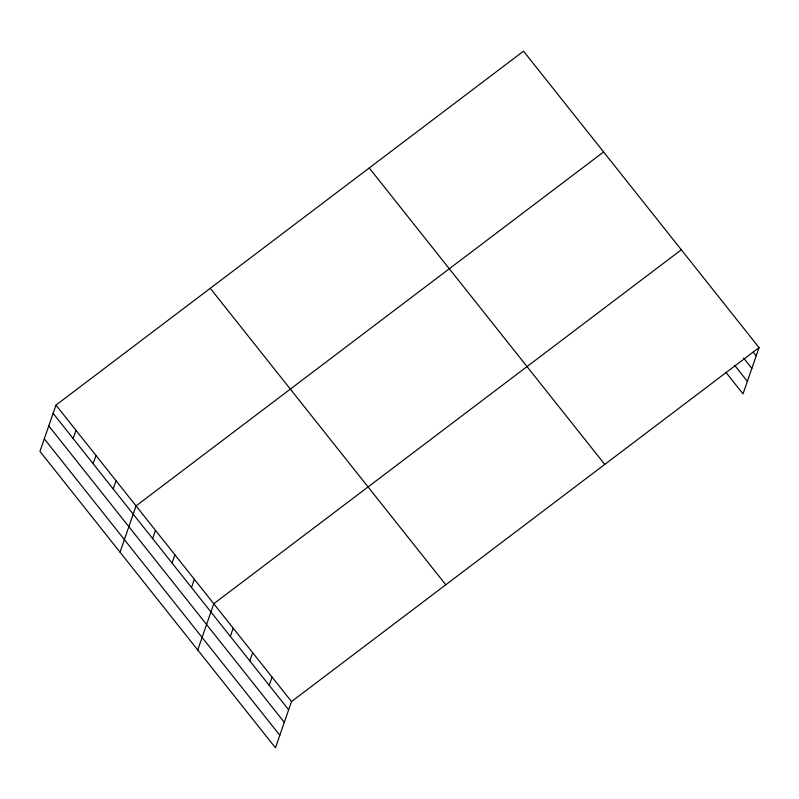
<?xml version="1.0" encoding="UTF-8"?>
<svg xmlns="http://www.w3.org/2000/svg" width="799" height="799" viewBox="0 0 799 799"><rect width="100%" height="100%" fill="white"/><g stroke="black" fill="none" stroke-linecap="round" stroke-linejoin="round"><path stroke-width="1.2" d="M55.97 405.113L39.95 451.375L275.475 747.834L291.505 701.562L759.05 347.625L523.525 51.166L55.97 405.113L291.505 701.562M73.138 438.541L75.995 430.311M93.163 463.74L96.01 455.51M113.178 488.938L116.035 480.708M120.03 552.169L136.05 505.907L603.605 151.96M152.629 538.596L155.485 530.366M172.065 563.055L174.911 554.816M191.5 587.515L194.347 579.275M197.752 650.006L213.772 603.734L681.327 249.787M230.362 636.423L233.208 628.194M249.787 660.883L252.644 652.653M269.223 685.342L272.069 677.113M759.05 347.625L743.03 393.887L725.842 372.254M753.207 352.089L756.204 355.855M743.629 358.062L751.849 368.409M734.671 365.343L747.375 381.343M369.228 167.97L604.763 464.419M210.267 288.309L445.792 584.768M53.124 413.343L288.649 709.802M48.779 425.897L284.304 722.346M44.295 438.831L279.83 735.28"/></g></svg>
